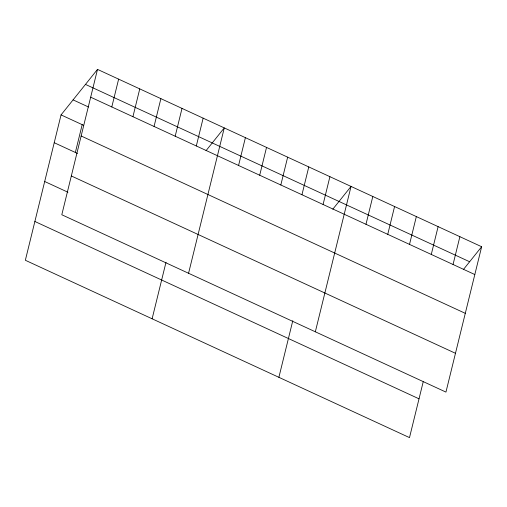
<?xml version="1.0" encoding="UTF-8"?>
<svg xmlns="http://www.w3.org/2000/svg" width="507" height="507" viewBox="0 0 507 507"><rect width="100%" height="100%" fill="white"/><g stroke="black" fill="none" stroke-linecap="round" stroke-linejoin="round"><path stroke-width="0.76" d="M97.502 69.383L61.797 214.746L445.945 392.095L481.65 246.732L97.502 69.383L61.055 114.905L25.35 260.268L409.498 437.617L423.206 381.803M75.353 152.468L82.185 124.659M111.8 106.945L118.632 79.136M132.929 116.705L139.761 88.89M154.058 126.458L160.89 98.643M175.181 136.212L182.013 108.397M152.119 318.795L166.011 262.239M196.31 145.965L203.142 118.156M188.566 273.273L224.271 127.91L206.045 150.668M238.569 165.472L245.401 137.663M259.698 175.226L266.53 147.417M280.827 184.985L287.653 157.17M301.95 194.739L308.782 166.923M278.888 377.316L292.78 320.76M323.079 204.492L329.911 176.677M315.335 331.8L351.04 186.437L332.814 209.195M365.978 224.297L372.81 196.482M387.747 234.348L394.579 206.533M409.517 244.393L416.342 216.584M431.28 254.444L438.111 226.635M453.049 264.496L459.881 236.68M463.423 269.496L481.65 246.732M85.474 84.403L469.621 261.751M90.671 97.192L474.818 274.547M73.084 99.879L88.579 107.034M61.055 114.905L83.592 125.305M81.145 135.984L465.293 313.339M54.224 142.714L77.463 153.444M71.329 175.954L455.476 353.303M44.698 181.506L67.938 192.235M34.875 221.477L419.023 398.825"/></g></svg>
